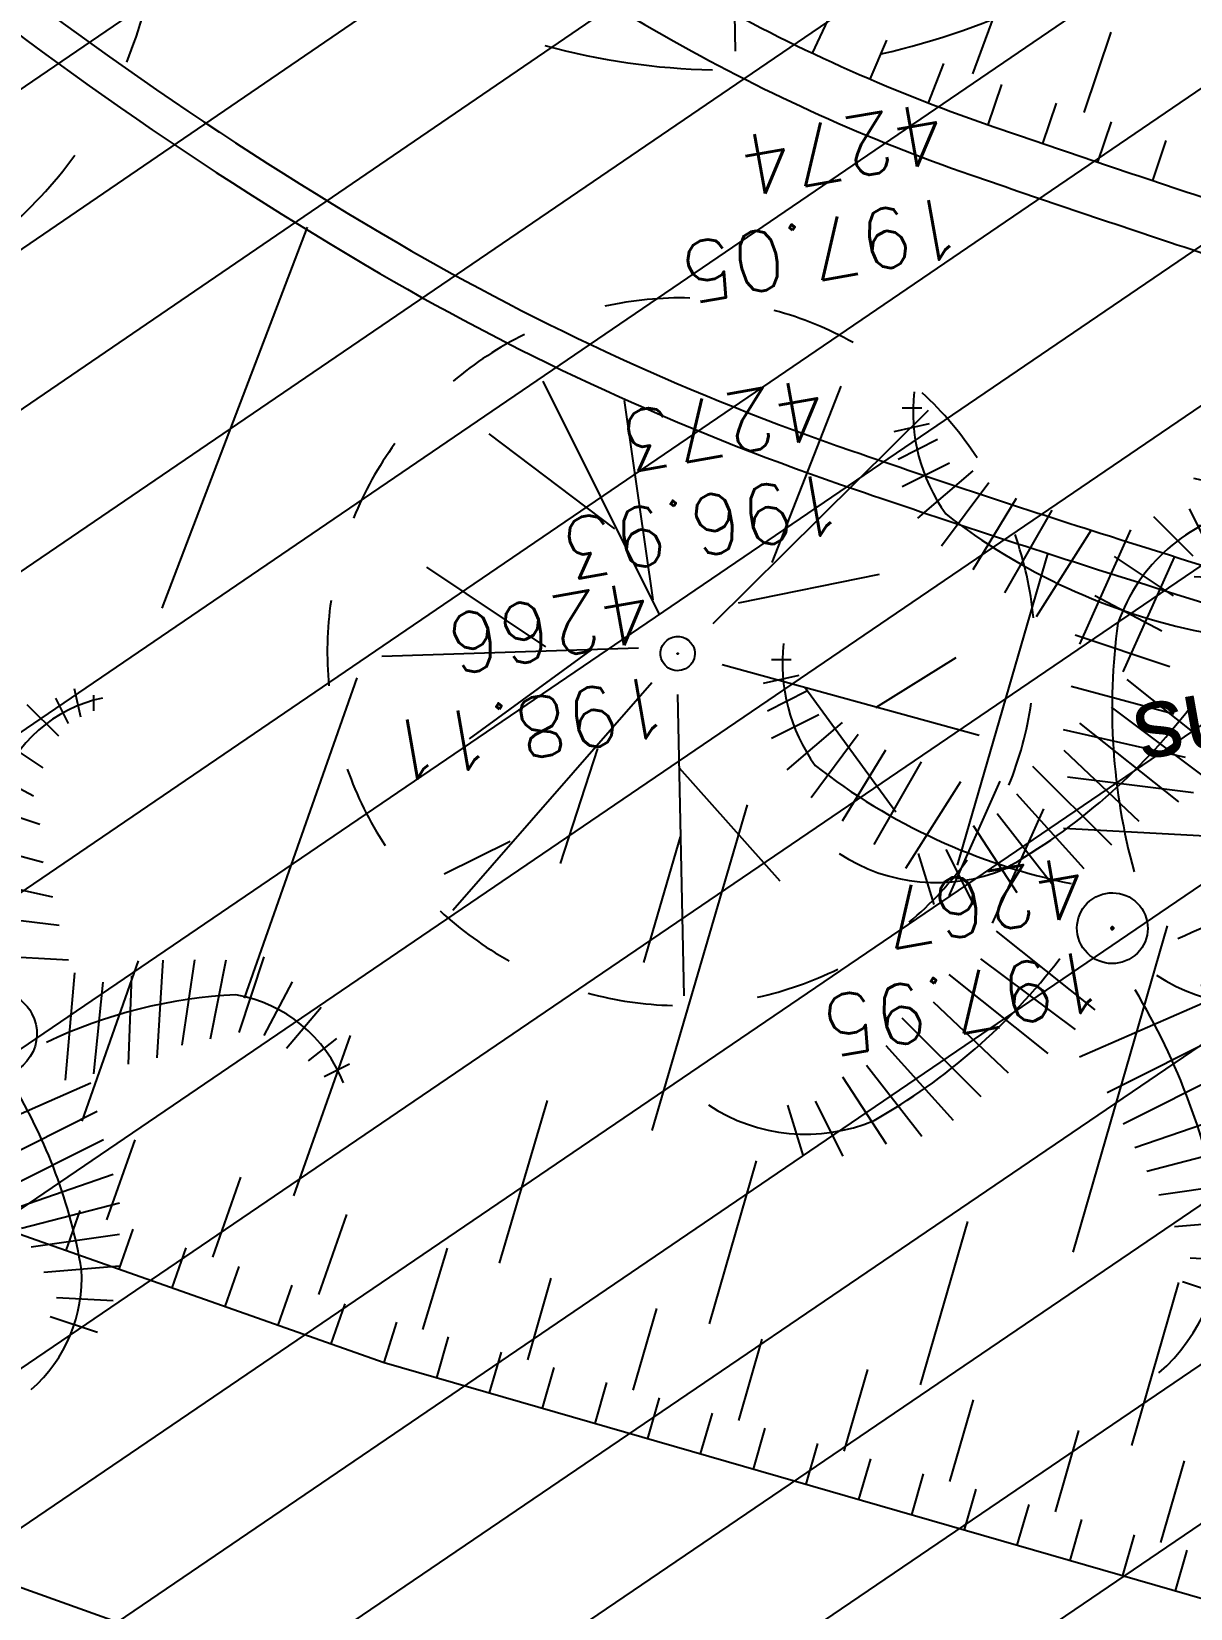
# Model space of a CAD drawing. Extents: x -2313930 to 3286427, y -3858277 to 2572692.
# Drawn here: x 1457 to 2113, y 1588 to 2479 of the extents above; entities that cross this region are included whole.
import ezdxf
from ezdxf.enums import TextEntityAlignment as Align
from ezdxf.lldxf.tags import DXFTag

# ---------------------------------------------------------------- set-up
doc = ezdxf.new("R2010")
doc.units = 0
for name, color, linetype, lineweight in [('_GAZELEC-RESERVATION 2', 132, 'Continuous', 18), ('Fond topo - P', 252, 'Continuous', 50), ('Fond topo - VOI', 252, 'Continuous', 25)]:
    doc.layers.add(name, color=color, linetype=linetype, lineweight=lineweight)
for name, color, linetype, plot in [('Fond topo - N', 252, 'Continuous', False), ('Fond topo - NCACHE', 252, 'Continuous', False), ('Fond topo - ZCACHE', 252, 'Continuous', False)]:
    doc.layers.add(name, color=color, linetype=linetype, plot=plot)
for name, color, linetype in [('Fond topo - TAL', 252, 'Continuous'), ('Fond topo - TAL_HAC', 252, 'Continuous'), ('Fond topo - VEG', 252, 'Continuous'), ('Fond topo - VEG_TXT_ESSENCE', 252, 'Continuous'), ('Fond topo - Z_500', 252, 'Continuous'), ('prlm-VRD', 2, 'Continuous'), ('SA - béton balayé', 252, 'Continuous'), ('SA - EBC', 252, 'Continuous'), ('SA - ECL-réso', 252, 'Eclairage public')]:
    doc.layers.add(name, color=color, linetype=linetype)
doc.styles.add('2000_ARIAL', font='arial.ttf', dxfattribs={"height": 0.400000006})
doc.styles.add('Lignes', font='arial.ttf', dxfattribs={"height": 0.35})
doc.styles.add('SIMPLEX', font='simplex_.ttf', dxfattribs={"height": 1.25})
tags = doc.linetypes.add('Eclairage public', pattern='A,5,-0.25,["ECL",Lignes,S=1,R=0,X=0,Y=-0.18],-1.25', length=6.5).pattern_tags.tags
tags[15:16] = [DXFTag(74, 4), DXFTag(75, 0), DXFTag(340, '0'), DXFTag(46, 0.0), DXFTag(50, 0.0), DXFTag(44, 0.0), DXFTag(45, 0.0)]
tags[4:5] = [DXFTag(74, 4), DXFTag(75, 0), DXFTag(340, '0'), DXFTag(46, 0.0), DXFTag(50, 0.0), DXFTag(44, 0.0), DXFTag(45, 0.0)]
tags = doc.linetypes.add('L16', pattern=[0.37500001490116125, 0.300000011920929, -0.07500000298023224]).pattern_tags.tags
tags[6:7] = [DXFTag(74, 4), DXFTag(75, 0), DXFTag(340, '0'), DXFTag(46, 0.0), DXFTag(50, 0.0), DXFTag(44, 0.0), DXFTag(45, 0.0)]
tags[4:5] = [DXFTag(74, 4), DXFTag(75, 0), DXFTag(340, '0'), DXFTag(46, 0.0), DXFTag(50, 0.0), DXFTag(44, 0.0), DXFTag(45, 0.0)]
tags = doc.linetypes.add('L8', pattern=[0.22500000894069674, 0.1500000059604645, -0.07500000298023224]).pattern_tags.tags
tags[6:7] = [DXFTag(74, 4), DXFTag(75, 0), DXFTag(340, '0'), DXFTag(46, 0.0), DXFTag(50, 0.0), DXFTag(44, 0.0), DXFTag(45, 0.0)]
tags[4:5] = [DXFTag(74, 4), DXFTag(75, 0), DXFTag(340, '0'), DXFTag(46, 0.0), DXFTag(50, 0.0), DXFTag(44, 0.0), DXFTag(45, 0.0)]

# ---------------------------------------------------------------- blocks, each defined once
blk = doc.blocks.new('PTOPO')
at = {"layer": 'Fond topo - NCACHE', "style": 'SIMPLEX'}
blk.add_attdef('MAT', text='', height=0.34, dxfattribs=at).set_placement((0.09999999986030161, -0.09999999962747097), align=Align.TOP_LEFT)
at = {"layer": 'Fond topo - ZCACHE', "style": 'SIMPLEX'}
blk.add_attdef('ALT', (0.09999999986030161, 0.09999999962747097), '', height=0.34, dxfattribs=at)
blk = doc.blocks.new('VEG12')
at = {"ltscale": 2}
for p, q in [((0.01815258799999997, 0.057406781), (0.100441039, 0.47293725)), ((0.05749608, 0.253444298), (0.145517598, 0.414706841)), ((0.037902722, 0.15845596), (-0.06593155700000003, 0.344147082)), ((-0.158788295, 0.086017079), (-0.245985314, 0.284587218)), ((0.04981112299999996, 0.033821695), (0.391570728, 0.285894318)), ((0.143890955, 0.107467204), (0.230033352, 0.253971609)), ((0.2917471699999999, 0.208620217), (0.392372872, 0.233301274)), ((-0.05229389700000003, 0.02983962500000001), (-0.383643778, 0.204631851)), ((-0.25001839, 0.135126714), (-0.3755999820000001, 0.091127132)), ((0.122915307, -0.02992704099999999), (0.317230371, 0.05540147100000001)), ((0.057557527, -0.01766878999999999), (0.411943876, -0.08413611500000001)), ((-0.05265807700000003, -0.029192154), (-0.412380265, -0.256628677)), ((-0.09359106700000003, -0.049762263), (-0.2956446150000001, -0.04653133200000001)), ((0.184132294, -0.04763066399999999), (0.323120213, -0.192805613)), ((0.01825986499999999, -0.057372749), (0.107637982, -0.4128258760000001)), ((0.02259491799999996, -0.07955337300000001), (0.001649748999999978, -0.36183712)), ((-0.151821475, -0.09483882200000002), (-0.2999525240000001, -0.315936062)), ((0.05371548199999998, -0.188497704), (0.197263789, -0.356749422))]:
    blk.add_line(p, q, dxfattribs=at)
for start, end in [(90, 103.8461539085843), (62.30769199853572, 76.15384597947835), (117.6923078993823, 131.5384619204946), (34.61538499867542, 48.46153799321151), (145.3846149358338, 159.2307690506909), (6.923076979206323, 20.76923090842763), (173.0769230068974, 186.9230769931026), (339.2307689837768, 353.0769230207937), (200.7692310571047, 214.6153850641662), (311.5384620067885, 325.3846150013246), (228.4615380795054, 242.3076921006177), (283.8461540205217, 297.6923080014643), (256.1538460914157, 270)]:
    blk.add_arc((0, 0), 0.496982058, start, end, dxfattribs=at)
blk = doc.blocks.new('VEG14')
at = {"ltscale": 2, "flags": 128}
for points in [[(0.5, 0, -1), (-0.5, 0, -1)], [(0.016, 0, -1), (-0.016, 0, -1)]]:
    blk.add_lwpolyline(points, format="xyb", close=True, dxfattribs=at)
blk = doc.blocks.new('RESINEUX')
at = {"ltscale": 2}
for p, q in [((-0.074169265, 0.428845282), (-0.014171327, 0.418845625)), ((-0.094168577, 0.388846656), (-0.024170983, 0.388846656)), ((-0.104168234, 0.338848375), (-0.014171327, 0.348848031)), ((-0.11416789, 0.298849749), (-0.014171327, 0.318849062)), ((-0.11416789, 0.258851124), (-0.004171670000000001, 0.288850093)), ((-0.104168234, 0.218852498), (0.015827643, 0.258851124)), ((0.285818364, 0.238851811), (0.325816989, 0.15885456)), ((0.325816989, 0.248851468), (0.345816302, 0.168854217)), ((0.365815615, 0.248851468), (0.365815615, 0.188853529)), ((0.395814584, 0.238851811), (0.395814584, 0.188853529)), ((-0.094168577, 0.178853873), (0.015827643, 0.218852499)), ((0.245819739, 0.218852498), (0.29581802, 0.138855248)), ((0.425813553, 0.228852155), (0.415813896, 0.188853529)), ((0.205821113, 0.198853186), (0.265819051, 0.108856279)), ((0.445812866, 0.208852842), (0.435813209, 0.188853529)), ((-0.094168577, 0.128855591), (0.035826955, 0.18885353)), ((0.165822488, 0.178853873), (0.225820426, 0.07885731)), ((-0.08416892100000001, 0.08885696600000001), (0.035826955, 0.148854904)), ((0.115824206, 0.148854904), (0.205821113, 0.038858684)), ((-0.444156549, 0.058857997), (-0.394158268, 0.108856279)), ((-0.074169264, 0.058857997), (0.05582626800000001, 0.118855935)), ((0.06582592400000001, 0.118855935), (0.155822831, 0.008859715)), ((-0.124167546, -0.091136848), (-0.11416789, 0.098856622)), ((-0.41415758, 0.018859372), (-0.374158955, 0.08885696600000001)), ((-0.374158955, -0.011139597), (-0.33416033, 0.08885696600000001)), ((-0.33416033, -0.03113891), (-0.294161704, 0.08885696600000001)), ((-0.294161704, -0.051138223), (-0.264162735, 0.08885696600000001)), ((-0.254163079, -0.06113787900000001), (-0.234163766, 0.08885696600000001)), ((-0.204164797, -0.071137536), (-0.204164797, 0.08885696600000001)), ((-0.164166172, -0.08113719200000001), (-0.164166172, 0.08885696600000001)), ((0.045826612, -0.14113513), (0.125823863, -0.001139941)), ((0.09582489300000001, -0.151134786), (0.175822144, -0.03113891)), ((0.135823519, -0.161134443), (0.225820426, -0.051138223)), ((-0.104168234, -0.06113787900000001), (0.025827299, -0.14113513)), ((0.185821801, -0.171134099), (0.265819051, -0.08113719200000001)), ((-0.11416789, -0.101136505), (-0.004171670000000001, -0.171134099)), ((0.235820082, -0.191133412), (0.315817333, -0.111136161)), ((-0.124167546, -0.151134786), (-0.014171327, -0.211132724)), ((0.275818708, -0.201133068), (0.345816302, -0.151134786)), ((-0.134167203, -0.191133412), (-0.014171327, -0.261131006)), ((0.305817677, -0.231132037), (0.375815271, -0.191133412)), ((-0.134167203, -0.231132037), (-0.034170639, -0.301129632)), ((0.335816646, -0.271130662), (0.395814584, -0.25113135)), ((-0.144166859, -0.271130662), (-0.054169952, -0.341128257)), ((0.385814927, -0.291129975), (0.345816302, -0.291129975)), ((-0.154166515, -0.311129288), (-0.074169264, -0.3911265390000001)), ((0.345816302, -0.311129288), (0.385814927, -0.321128944)), ((0.365815615, -0.341128257), (0.345816302, -0.331128601)), ((-0.174165828, -0.341128257), (-0.124167546, -0.411125851)), ((-0.204164797, -0.36112757), (-0.174165828, -0.431125164)), ((-0.264162735, -0.3911265390000001), (-0.264162735, -0.431125164)), ((-0.234163766, -0.381126882), (-0.22416411, -0.431125164))]:
    blk.add_line(p, q, dxfattribs=at)
for centre, major_axis, ratio, start_param, end_param in [((0.125824658, 0.32584846), (-0.141416496, 0.141416496), 0.9999999999990478, 6.0187679254481, 7.001196311805126), ((0.626553274, 0.375004286), (0.495806787, 0.495806787), 0.9999999999992479, 2.407115294926716, 2.808261770600389), ((0.6156107310000001, -0.413017298), (-0.494244527, 0.494244527), 0.9999999999994863, 5.940864207087385, 6.402329262634387), ((0.346817063, 0.020858942), (0.141416496, 0.141416496), 0.9999999999984862, 0.2082352305735228, 0.9403659464662355), ((-0.271161699, 0.231851691), (-0.148487321, 0.148487321), 0.999999999999426, 1.039500649605982, 1.948537937165391), ((-0.132308309, 0.771717634), (0.5413446150000001, 0.5413446150000001), 0.999999999999071, 3.63264165587472, 4.003214602841574), ((0, 0), (-0.001131371, 0.001131371), 0.99999999997417, 3.926990817000156, 7.06858347058995), ((0, 0), (-0.001131371, 0.001131371), 0.99999999997417, 0.7853981634103633, 3.926990817000156), ((-0.091248273, -0.737988308), (0.495574425, 0.495574425), 0.9999999999996342, 0.1822567691657557, 0.5883250715815413), ((-0.744748968, -0.046828497), (-0.4953887950000001, 0.4953887950000001), 0.9999999999996526, 3.509030027783859, 3.906773112117224), ((0.162823386, -0.300130027), (-0.141416496, 0.141416496), 0.9999999999997603, 3.670881203304562, 4.697745667496582), ((-0.265161906, -0.212133051), (-0.141416496, 0.141416496), 0.9999999999999891, 2.259520706035595, 3.289317319450373)]:
    blk.add_ellipse(centre, major_axis=major_axis, ratio=ratio, start_param=start_param, end_param=end_param, dxfattribs=at)
blk = doc.blocks.new('RESINEUXA')
at = {"ltscale": 2}
for p, q in [((-0.074169265, 0.428845282), (-0.014171327, 0.418845625)), ((-0.094168577, 0.388846656), (-0.024170983, 0.388846656)), ((-0.104168234, 0.338848375), (-0.014171327, 0.348848031)), ((-0.11416789, 0.298849749), (-0.014171327, 0.318849062)), ((-0.11416789, 0.258851124), (-0.004171670000000001, 0.288850093)), ((-0.104168234, 0.218852498), (0.015827643, 0.258851124)), ((0.285818364, 0.238851811), (0.325816989, 0.15885456)), ((0.325816989, 0.248851468), (0.345816302, 0.168854217)), ((0.365815615, 0.248851468), (0.365815615, 0.188853529)), ((0.395814584, 0.238851811), (0.395814584, 0.188853529)), ((-0.094168577, 0.178853873), (0.015827643, 0.218852499)), ((0.245819739, 0.218852498), (0.29581802, 0.138855248)), ((0.425813553, 0.228852155), (0.415813896, 0.188853529)), ((0.205821113, 0.198853186), (0.265819051, 0.108856279)), ((0.445812866, 0.208852842), (0.435813209, 0.188853529)), ((-0.094168577, 0.128855591), (0.035826955, 0.18885353)), ((0.165822488, 0.178853873), (0.225820426, 0.07885731)), ((-0.08416892100000001, 0.08885696600000001), (0.035826955, 0.148854904)), ((0.115824206, 0.148854904), (0.205821113, 0.038858684)), ((-0.444156549, 0.058857997), (-0.394158268, 0.108856279)), ((-0.074169264, 0.058857997), (0.05582626800000001, 0.118855935)), ((0.06582592400000001, 0.118855935), (0.155822831, 0.008859715)), ((-0.124167546, -0.091136848), (-0.11416789, 0.098856622)), ((-0.41415758, 0.018859372), (-0.374158955, 0.08885696600000001)), ((-0.374158955, -0.011139597), (-0.33416033, 0.08885696600000001)), ((-0.33416033, -0.03113891), (-0.294161704, 0.08885696600000001)), ((-0.294161704, -0.051138223), (-0.264162735, 0.08885696600000001)), ((-0.254163079, -0.06113787900000001), (-0.234163766, 0.08885696600000001)), ((-0.204164797, -0.071137536), (-0.204164797, 0.08885696600000001)), ((-0.164166172, -0.08113719200000001), (-0.164166172, 0.08885696600000001)), ((0.045826612, -0.14113513), (0.125823863, -0.001139941)), ((0.09582489300000001, -0.151134786), (0.175822144, -0.03113891)), ((0.135823519, -0.161134443), (0.225820426, -0.051138223)), ((-0.104168234, -0.06113787900000001), (0.025827299, -0.14113513)), ((0.185821801, -0.171134099), (0.265819051, -0.08113719200000001)), ((-0.11416789, -0.101136505), (-0.004171670000000001, -0.171134099)), ((0.235820082, -0.191133412), (0.315817333, -0.111136161)), ((-0.124167546, -0.151134786), (-0.014171327, -0.211132724)), ((0.275818708, -0.201133068), (0.345816302, -0.151134786)), ((-0.134167203, -0.191133412), (-0.014171327, -0.261131006)), ((0.305817677, -0.231132037), (0.375815271, -0.191133412)), ((-0.134167203, -0.231132037), (-0.034170639, -0.301129632)), ((0.335816646, -0.271130662), (0.395814584, -0.25113135)), ((-0.144166859, -0.271130662), (-0.054169952, -0.341128257)), ((0.385814927, -0.291129975), (0.345816302, -0.291129975)), ((-0.154166515, -0.311129288), (-0.074169264, -0.3911265390000001)), ((0.345816302, -0.311129288), (0.385814927, -0.321128944)), ((0.365815615, -0.341128257), (0.345816302, -0.331128601)), ((-0.174165828, -0.341128257), (-0.124167546, -0.411125851)), ((-0.204164797, -0.36112757), (-0.174165828, -0.431125164)), ((-0.264162735, -0.3911265390000001), (-0.264162735, -0.431125164)), ((-0.234163766, -0.381126882), (-0.22416411, -0.431125164))]:
    blk.add_line(p, q, dxfattribs=at)
for centre, major_axis, ratio, start_param, end_param in [((0.125824658, 0.32584846), (-0.141416496, 0.141416496), 0.9999999999990478, 6.0187679254481, 7.001196311805126), ((0.626553274, 0.375004286), (0.495806787, 0.495806787), 0.9999999999992479, 2.407115294926716, 2.808261770600389), ((0.6156107310000001, -0.413017298), (-0.494244527, 0.494244527), 0.9999999999994863, 5.940864207087385, 6.402329262634387), ((0.346817063, 0.020858942), (0.141416496, 0.141416496), 0.9999999999984862, 0.2082352305735228, 0.9403659464662355), ((-0.271161699, 0.231851691), (-0.148487321, 0.148487321), 0.999999999999426, 1.039500649605982, 1.948537937165391), ((-0.132308309, 0.771717634), (0.5413446150000001, 0.5413446150000001), 0.999999999999071, 3.63264165587472, 4.003214602841574), ((0, 0), (-0.001131371, 0.001131371), 0.99999999997417, 3.926990817000156, 7.06858347058995), ((0, 0), (-0.001131371, 0.001131371), 0.99999999997417, 0.7853981634103633, 3.926990817000156), ((-0.091248273, -0.737988308), (0.495574425, 0.495574425), 0.9999999999996342, 0.1822567691657557, 0.5883250715815413), ((-0.744748968, -0.046828497), (-0.4953887950000001, 0.4953887950000001), 0.9999999999996526, 3.509030027783859, 3.906773112117224), ((0.162823386, -0.300130027), (-0.141416496, 0.141416496), 0.9999999999997603, 3.670881203304562, 4.697745667496582), ((-0.265161906, -0.212133051), (-0.141416496, 0.141416496), 0.9999999999999891, 2.259520706035595, 3.289317319450373)]:
    blk.add_ellipse(centre, major_axis=major_axis, ratio=ratio, start_param=start_param, end_param=end_param, dxfattribs=at)
blk = doc.blocks.new('A$C1F970F0F')
at = {"layer": 'SA - béton balayé'}
h = blk.add_hatch(dxfattribs=at)
h.set_pattern_fill('BETON_BALAYE', color=256, scale=49.99999999999999, angle=-10.72360141139323, style=0, pattern_type=2)
h.set_pattern_definition([(349.2763985886067, (-277130161.1279894, -473864756.7787022), (117.3825536141096, 28.65896207176165), [749.9999999999999, -99.99999999999999, 250, -49.99999999999999]), (349.2763985886067, (-277130091.1375459, -473864744.5890418), (-36.75306622226226, 74.64222748057564), [150, -16.5, 299.9999999999999, -37.49999999999999]), (349.2763985886067, (-277130128.6565508, -473864719.6726964), (261.6928111209335, -15.46358973923611), [399.9999999999999, -69.99999999999999, 200, -49.99999999999999])])
edge = h.paths.add_edge_path()
edge.add_line((847.6940603821262, 1728.843869632567), (898.3231435302033, 2004.634077768478))
edge.add_line((898.3231435302033, 2004.634077768478), (1143.547512896615, 1887.824205350663))
edge.add_arc((4476.755824987884, 9877.66301907342), 8657.2398558123, 247.3550337200921, 251.1659104121369)
edge.add_line((1681.948853588895, 1683.954706367697), (2114.845544182086, 1578.014617527221))
edge.add_line((2114.845544182086, 1578.014617527221), (2515.75612138621, 1462.263694100857))
edge.add_line((2515.756121386211, 1462.263694100857), (2910.512600857043, 1321.392171708825))
edge.add_line((2910.512600857042, 1321.392171708825), (3516.952153602056, 1025.948174333774))
edge.add_line((3516.952153602057, 1025.948174333774), (3901.18493073026, 864.3683669144352))
edge.add_line((3901.18493073026, 864.3683669144351), (4241.50575886574, 689.604471750609))
edge.add_line((4241.50575886574, 689.604471750609), (4497.895798403801, 355.9948476230381))
edge.add_line((4497.895798403801, 355.994847623038), (4533.966147712257, 237.5404283702045))
edge.add_line((4533.966147712256, 237.5404283702045), (4447.604671371961, 174.518334859205))
edge.add_line((4447.604671371962, 174.518334859205), (4252.599676299415, 32.25277447435795))
edge.add_line((4252.599676299415, 32.25277447435792), (4156.386231026273, 172.6365710435619))
edge.add_line((4156.386231026273, 172.6365710435621), (4040.701065253342, 314.6279718482957))
edge.add_arc((2593.341206284507, -915.257701528077), 1899.333917701345, 40.3560274261332, 48.35494902153538)
edge.add_arc((3119.873794743065, -323.1481797241233), 1106.976515683048, 48.35494958933642, 58.83868760046816)
edge.add_arc((1167.260114931724, -3661.781614552744), 4974.593107277497, 59.49169731789545, 62.50643056691179)
edge.add_arc((-2920.322800602558, -11460.20645120262), 13779.33748696329, 62.39912395488075, 64.37236637248444)
edge.add_arc((1655.842150793314, -1920.823136313695), 3199.114441546418, 64.37236634929735, 68.46827945017714)
edge.add_arc((976.9509503048961, -3641.494662512886), 5048.872199517636, 68.46827948602746, 70.96729572643876)
edge.add_line((2623.427559794691, 1131.368761205476), (2431.022144464181, 1192.66281336526))
edge.add_line((2431.022144464181, 1192.66281336526), (1971.332810029389, 1322.799841070266))
edge.add_arc((1942.135028901925, 1227.157331528015), 100.0000002715342, 73.02359818588538, 148.1771649215559)
edge.add_line((1857.166767790674, 1279.88677928664), (1629.491566616614, 913.0108329463187))
edge.add_arc((1714.459827979506, 860.2813851400383), 100.0000005249397, 148.1771649743808, 180.4836279277611)
edge.add_line((1614.463389873035, 859.4373051895686), (1615.851753593793, 694.9607727230351))
edge.add_line((1615.851753593793, 694.9607727230351), (1465.851753458937, 694.3277211018518))
edge.add_line((1465.851753458937, 694.3277211018518), (1464.468733616605, 858.1711849032274))
edge.add_arc((1714.459829404081, 860.2813851546173), 250.0000018362474, 148.1771651838876, 180.4836280127426, ccw=False)
edge.add_line((1502.039175040556, 992.1050041879063), (1716.403353701119, 1337.5315612539))
edge.add_arc((1673.919223351382, 1363.896285094222), 49.99999994749897, 328.177164835115, 432.2428484475834)
edge.add_arc((3542.147321807592, 7380.693577605962), 6250.170695921803, 249.6004148205551, 252.7543820270024, ccw=False)
edge.add_line((1363.554939353563, 1522.505379938917), (1104.398892733353, 1617.71836989428))
edge.add_arc((1990.420094553901, 4016.529160534171), 2557.210742071507, 243.4573258881201, 249.7278614161875, ccw=False)
at = {"layer": 'SA - EBC'}
h = blk.add_hatch(dxfattribs=at)
h.set_pattern_fill('_USER', color=256, scale=74.99999999999999, angle=-325.7236014113932, style=0, pattern_type=0)
h.set_pattern_definition([(34.27639858860678, (-277130161.1279894, -473864756.7787022), (-42.238928459823, 61.97477650275113), [])])
edge = h.paths.add_edge_path()
edge.add_line((5801.470568619522, -3162.013069131843), (4083.559282644929, -3271.123614088357))
edge.add_line((4083.559282644929, -3271.123614088356), (4014.481307725509, -3717.332461968055))
edge.add_line((4014.48130772551, -3717.332461968055), (3135.517961824245, -3810.19300101904))
edge.add_line((3135.517961824245, -3810.19300101904), (2274.245008604417, -3693.648081323564))
edge.add_line((2274.245008604417, -3693.648081323564), (1554.636776175834, -3420.099318784944))
edge.add_arc((2508.775769578408, -2315.674454232369), 1459.498372788833, 157.1868533427094, 229.1754823893534, ccw=False)
edge.add_arc((1966.013830892235, -2087.371785851423), 870.6752834691503, 94.3015183869224, 157.1868533106914, ccw=False)
edge.add_line((1900.708697991695, -1219.149067345796), (2859.239020416566, -1223.495634912559))
edge.add_arc((3100.860739749298, 1265.329539486049), 2500.526305395239, 264.4549516394795, 302.9422754293212)
edge.add_arc((4209.331858878893, -445.3369775435177), 462.1229708170858, 302.9422754305585, 376.8336969250394)
edge.add_arc((2214.122706379954, -1049.006753214115), 2546.655714682971, 16.8336969158998, 38.14703645440247)
edge.add_arc((3041.32627014761, -399.2990096244524), 1494.806919462396, 38.14703657403813, 72.97328584086019)
edge.add_line((3479.031970107599, 1029.988031775616), (2182.437305702805, 1414.38613606858))
edge.add_line((2182.437305702805, 1414.38613606858), (1056.590900019184, 1822.819186472099))
edge.add_arc((1766.412018482452, 3779.442320525911), 2081.398594438606, 212.7495497786225, 250.0603089288685, ccw=False)
edge.add_line((15.86575126143373, 2653.472571668582), (-104.0907319930869, 3091.26353710603))
edge.add_line((-104.0907319930869, 3091.26353710603), (-169.6986146466322, 3639.54836895815))
edge.add_line((-169.6986146466322, 3639.548368958149), (-35.58090533515337, 6158.014854826562))
edge.add_arc((-194.3533792400212, 7143.826589584332), 998.5156357593988, 279.1493507374978, 373.962283499627)
edge.add_arc((2392.201579171132, 7786.918955579627), 1666.786287877102, 172.6269749467245, 193.9622835974407, ccw=False)
edge.add_arc((-45.50651600643437, 8102.354993671941), 791.2455775503726, -7.373025019439765, 16.43829965925021)
edge.add_line((713.3969204091394, 8326.263765657093), (486.7428317772967, 9142.81155059313))
edge.add_line((486.7428317772967, 9142.811550593131), (1338.845530021721, 9564.23852196786))
edge.add_line((1338.845530021721, 9564.23852196786), (1632.623584095551, 8945.24637913095))
edge.add_line((1632.623584095551, 8945.246379130947), (1394.029444699765, 8829.874494032001))
edge.add_line((1394.029444699765, 8829.874494032001), (1731.997733793977, 8131.230781666551))
edge.add_arc((1233.216649704336, 7889.945865525577), 554.0766919865823, -19.640967550384175, 25.815335324856676, ccw=False)
edge.add_line((1755.055695752756, 7703.706797235046), (1558.214479468655, 6807.520788570679))
edge.add_line((1558.214479468655, 6807.52078857068), (1570.021725572625, 6609.158708993335))
edge.add_line((1570.021725572625, 6609.158708993335), (1852.913141606868, 5734.125706863067))
edge.add_line((1852.913141606869, 5734.125706863067), (2726.748207475315, 4020.986816292172))
edge.add_line((2726.748207475315, 4020.986816292172), (3802.352916265851, 4004.947770972833))
edge.add_arc((8355.58168857983, 5950.706307988518), 4951.552134169374, 203.138762427905, 230.8301436200186)
edge.add_arc((13583.66465597079, 12367.85935474512), 13228.79229856088, 230.8301435441083, 233.1638398044412)
edge.add_line((5652.622255943647, 1780.153648245416), (4998.697813068342, 1820.441475819727))
edge.add_line((4998.697813068342, 1820.441475819727), (4863.841220233488, 767.0816613875431))
edge.add_line((4863.841220233488, 767.0816613875434), (5595.355488733695, 631.185878681516))
edge.add_line((5595.355488733695, 631.1858786815158), (5852.747939948536, -2020.707044821664))
edge.add_line((5852.747939948536, -2020.707044821665), (5881.394298709887, -2966.563612924887))
edge.add_line((5881.394298709887, -2966.563612924887), (5801.470568619523, -3162.013069131842))
at = {"layer": 'Fond topo - TAL', "ltscale": 2, "flags": 128}
blk.add_lwpolyline([(915.1790338134194, 3637.676007459706, 0.006031040945216099), (1083.48216712083, 3375.471667268685, 0.00802460262229775), (1215.230051965082, 3182.380892527764, 0.04845863212810597), (1353.845161281849, 3021.647899063959, 0.03430654887041581), (1587.218203759953, 2827.571393603016, 0.02760387584933579), (1841.004476506138, 2664.922660125497, 0.04574181501611826), (2003.903305584298, 2591.524969362378, 0.003041655342484329), (2128.066175749572, 2549.574265137623, 0.0008412878209468677), (2579.291929444297, 2401.013402857036, 0.002454288222013147), (2685.599562577863, 2366.787815405855, 0.01966671475607495), (2978.214498647599, 2337.569878244019)], format="xyb", dxfattribs=at)
blk.add_lwpolyline([(-123.5302720137822, 5221.471523133365), (-191.6498956813264, 5149.89069116634), (-250.1124419443469, 5002.430873541515), (-244.3641489511899, 4796.956972106978), (-172.4301427361494, 4538.765070982538), (-111.4085088218977, 4273.775672655443), (-102.3376064494456, 4066.634682282455), (-116.1263785536438, 3786.61701452102), (-123.9270524247917, 3450.200434356116), (-81.42352560867835, 3248.694998352735), (143.8016482546598, 2993.0819321279), (288.7744518628505, 2702.713250865253), (508.5369932070888, 2483.767469360457), (868.9328981152057, 2247.251295349618), (1243.079527777024, 2039.408481325549), (1662.380454104952, 1891.644250489091), (2378.37961133611, 1685.062536819512), (2867.518686564626, 1567.612339461884), (3061.566353946116, 1579.164582815518)], dxfattribs=at)
at = {"layer": 'Fond topo - TAL', "linetype": 'L8', "ltscale": 2, "flags": 128}
blk.add_lwpolyline([(-63.23358046186843, 5077.943471481794, 0.001164838968751395), (64.42947420685016, 4777.89975960889, 0.002306011098395101), (130.0215848221804, 4626.662835981376, 0.0003060880427634036), (356.9048927005607, 4110.931458132799, 0.003733443309130319), (375.9689084704831, 4068.529526615886, 0.02303033537768723), (475.4629721859155, 3875.558734712552, 0.01069699115838556), (715.4764655276399, 3478.30473080792, 0.003771884424086066), (740.1724830218425, 3439.980420707743, 0.001382538214981839), (808.2302511846644, 3336.719140848139, 0.03661887789284379), (1071.48734658447, 2996.607174378017, 0.03752440099679374), (1374.712635785152, 2706.162417103847, 0.04028550190851635), (1660.058710568117, 2507.436119634723, 0.04917095924580399), (1920.444230747757, 2388.162099736444, 0.006033711204905718), (2066.407865123713, 2339.918894315406, 0.002063562969709008), (2494.220251978703, 2206.165126707459, 0.007761415611758534), (2667.640730808191, 2155.664307453178, 0.004421614268413964), (2971.465127237233, 2075.16492764128), (3290.411917373396, 1958.78108909967)], format="xyb", dxfattribs=at)
at = {"layer": 'Fond topo - TAL_HAC', "ltscale": 2}
for p, q in [((1995.330723130073, 2620.202590351086), (2011.798554892827, 2665.289290341109)), ((1904.530724085469, 2631.996889529302), (1914.788297478107, 2653.694405024126)), ((1937.154097927679, 2617.297702814878), (1946.611556582754, 2639.355727808082)), ((2058.125252717472, 2598.353792907122), (2073.558805530366, 2643.804925538043)), ((1970.293061316682, 2603.801047334251), (1978.93776028105, 2626.190089105869)), ((2003.903305584298, 2591.524969362378), (2011.723686013754, 2614.215091779313)), ((2034.896029742105, 2580.895719080738), (2042.647358771759, 2603.609523288912)), ((2065.920940911306, 2570.36078689688), (2073.603146824008, 2593.098062874025)), ((2096.977752047227, 2559.920270014927), (2104.590763737255, 2582.68080733862)), ((1536.841816460356, 2318.17556116808), (1619.162590962188, 2533.537950715493)), ((1986.552809208697, 2172.79530490688), (2037.842131906103, 2349.360304295391)), ((1583.443547807208, 2097.588859435063), (1647.258852310834, 2278.673389241699)), ((1813.952327914532, 2022.761282290869), (1867.845002561776, 2207.04253371655)), ((2052.035425317249, 1954.072930854026), (2105.26061582096, 2138.548075914197)), ((1491.635763162272, 2028.155770546258), (1523.543415422751, 2118.698035495328)), ((1611.436027845916, 1985.937418726239), (1643.343680106394, 2076.479683675309)), ((1727.589293625631, 1947.761733755713), (1754.869019793439, 2039.804205078303)), ((1505.632003232927, 1972.330050087343), (1521.585829343407, 2017.601182707801)), ((1846.423040729696, 1913.480787125769), (1873.03563599542, 2005.71835941626)), ((1565.532135554989, 1951.220874323257), (1581.485961613482, 1996.492006669198)), ((1482.680057087463, 1954.971777885852), (1490.656970125374, 1977.607344104575)), ((1625.43226791657, 1930.111698267324), (1641.38609402705, 1975.382830887783)), ((1965.756233641418, 1879.050501411837), (1992.3688289418, 1971.288073885339)), ((1512.63012326305, 1944.417190143233), (1520.607036248973, 1967.05275608744)), ((1542.58018938665, 1933.862602126098), (1550.557102424561, 1956.498168344822)), ((1684.282727516736, 1910.298693579282), (1698.25544096238, 1956.219966193615)), ((1572.530255533125, 1923.30801410463), (1580.5071686972, 1945.943580489036)), ((1602.480321771107, 1912.753426065833), (1610.457234843676, 1935.388992467568)), ((1743.61684847232, 1893.184714828204), (1756.92314615717, 1939.303501247967)), ((2085.089426421428, 1844.62021562806), (2111.70202172181, 1936.857788101562)), ((1632.430387946694, 1902.198838323215), (1640.407300984604, 1924.834404541938)), ((1803.283444899758, 1875.969572071408), (1816.589742435566, 1922.088358329821)), ((1662.380454104952, 1891.644250489091), (1669.698553898716, 1914.501315164758)), ((1692.213752364423, 1883.036679102028), (1698.86690112921, 1906.096072089643)), ((1862.950041304318, 1858.754429318944), (1876.25633910355, 1904.873215717045)), ((1722.047050532389, 1874.429107732295), (1728.700199388682, 1897.488500702581)), ((1751.880348757202, 1865.82153616222), (1758.533497499112, 1888.880929154168)), ((1922.616637731755, 1841.539286562148), (1935.922935381946, 1887.658072798899)), ((1781.713647016673, 1857.213964775158), (1788.366795758584, 1880.273357767106)), ((1811.54694516731, 1848.606393313919), (1818.200094052714, 1871.665786563055)), ((1982.283234233369, 1824.324143696517), (1995.589531900889, 1870.442930024774)), ((1841.380243426781, 1839.998821926856), (1848.033392220679, 1863.058215193321)), ((1871.213541686252, 1831.391250539793), (1877.866690480151, 1854.450643806258)), ((1901.046839796683, 1822.783678991381), (1907.699988613458, 1845.843072253513)), ((2041.949830660807, 1807.109000939721), (2055.256128310997, 1853.227787176472)), ((1930.880138056155, 1814.176107604318), (1937.533286872929, 1837.235500866451)), ((1960.71343622412, 1805.568536234585), (1967.366585132401, 1828.627929479388)), ((2101.616427065367, 1789.893858187257), (2114.922724589394, 1836.012644258326)), ((1990.54673451825, 1796.960965030534), (1997.199883351667, 1820.020358005152)), ((2020.380032777722, 1788.353393643471), (2027.033181519632, 1811.412786635419)), ((2050.213330888153, 1779.745822095058), (2056.86647965294, 1802.805215082674)), ((2080.046629147624, 1771.138250707996), (2086.699777912411, 1794.197643695611)), ((2109.879927298261, 1762.530679246756), (2116.533076171882, 1785.590072308548))]:
    blk.add_line(p, q, dxfattribs=at)
at = {"layer": 'Fond topo - VOI', "linetype": 'L16', "ltscale": 2, "flags": 128}
for points in [[(56.86273404000667, 5466.869533712125, 0.01722442130375293), (100.7490957892572, 5241.697965665058, 0.04305158241120926), (129.0531697791089, 5154.237426918125, 0.001177569187763674), (261.1383144067263, 4843.032870582231, 0.002427729493112618), (326.2931529755457, 4692.548588717941, 0.001967020956825959), (521.7143402869494, 4251.859969264527, 0.009053493585175633), (566.2761374997808, 4157.064661844938, 0.02150890483590385), (610.9202550321957, 4075.450427662592, 0.003755857879048691), (889.7388132796558, 3621.776473779397, 0.006031040761159129), (1058.432869866898, 3358.963102764782, 0.008024603406108846), (1190.723453779874, 3165.076943838002, 0.04845863152505209), (1333.12735334017, 2999.950607903149, 0.03430654925623074), (1569.661950786684, 2803.244906391133, 0.02760387630777388), (1826.234968976132, 2638.810179415927, 0.04574181495738096), (1994.127830099467, 2563.162316615725, 0.003041655411540011), (2118.636492087664, 2521.094780365128, 0.0008412879643141841), (2569.95813666258, 2372.502347187572, 0.002454288050361413), (2676.546111865867, 2338.186503763289, 0.001190149676915431), (2896.85720450872, 2269.025802803667, 0.2729859319538775), (3085.813253685456, 2299.397294490318, 0.5229621065076793), (3073.34446760256, 2445.294900231599, -0.00786055030879591), (2869.230622651343, 2582.682530549924, -0.01612499385767952), (2773.036716856073, 2654.363904177509, -0.005612051181520921), (2370.270541471567, 2982.65658904875, -0.02310981858493283), (2277.152658593871, 3067.906028562828, -0.02656853706870258), (2137.194908309708, 3224.251464528256, -0.03868213082134395), (2055.787146643901, 3343.322260046691, -0.007175393436975411), (1980.62549295001, 3478.319814973278, -0.004924544095459816), (1875.904400606205, 3677.607318775999, -0.003633774744343019), (1743.337332500545, 3940.727413854674, -0.005756498423518589), (1662.78697956522, 4108.366851243539, -0.02086462172059421), (1566.769855111369, 4338.874712779702, -0.01528835093536459), (1458.819309716361, 4662.036551636573, -0.009986619233383176), (1389.785193736479, 4909.697668854853, -0.02421681082814337), (1368.352793964908, 5013.586465003814, -0.004068535890819898), (1349.677914238661, 5139.809412170728, -0.001171863945288602), (1289.438857186837, 5578.685241930464, -0.00152953393264567), (1227.595236878256, 6048.061317698067, -0.006277708744472327), (1214.314274635904, 6162.648167620609, -0.02954878833963652), (1210.354884519365, 6253.085519557625, -0.007897955815137008), (1220.885509931378, 6591.326589082498, -0.009534637172886556), (1239.547369758186, 6873.72407204614, -0.03049426633253396), (1252.434107135826, 6961.345490526273, -0.01959706265007154), (1271.710791750347, 7038.058871881049, -0.007385007286054106), (1333.748061266518, 7238.506499872628, -0.00703834365838784), (1410.346328429002, 7462.873897527673, -0.02475780953821647), (1436.145647660488, 7525.181389840833, -0.03116737178628414), (1471.634894757119, 7589.471303993479, 0.01624541013141497), (1543.319578909271, 7710.6426178109, 0.01140558707328078), (1607.813491966961, 7834.851061375523, 0.007490832612850338), (1698.790012244002, 8027.532514171119, 0.04894958720658051), (1711.858641002832, 8065.895651161012, 0.0172000170103988), (1734.285776140107, 8178.786629708202)], [(-44.81196145344734, 5085.730894297443, 0.00116483880797662), (82.81460905941697, 4785.772930576871, 0.002306011182776433), (148.3333160752084, 4634.705255050573, 0.0003060878564784329), (375.2067634092566, 4118.996290929394, 0.003733440487316977), (394.1483052766108, 4076.866764281074, 0.02303033540982148), (492.7984960144307, 3885.532681705017, 0.01069699115751624), (732.3695056148297, 3489.011046729809, 0.003771883424577017), (756.9020752775328, 3450.940381692422, 0.001382537500526071), (824.8989781644356, 3347.771450110053, 0.03661887814454393), (1086.365343210983, 3009.972997326465, 0.03752440110708656), (1387.425784857927, 2721.601842088382, 0.04028550176440735), (1670.131475056015, 2524.714412713221, 0.04917095898867555), (1926.949293442083, 2407.074639412808, 0.006033710847697392), (2072.454631936801, 2358.982907644459, 0.002063563105577488), (2500.109455805709, 2225.278401552437, 0.007761416038727673), (2672.933819870083, 2174.951173494945, 0.004435667204064966), (2977.383064866449, 2094.295395345591), (3300.858672860099, 1976.258988824885), (3451.730217105191, 1841.896337423402)], [(-410.4573954082604, 4496.281983435452), (-275.2797675438889, 3639.964293068524, 0.05175614001462255), (-25.75674943525667, 2954.12476405697, 0.07683847699775821), (242.3973429298351, 2566.944338701083, 0.01799232695016924), (602.5175779411827, 2213.735113210599), (898.3231434213683, 2004.634077694301), (1143.547512896615, 1887.824205350663), (1442.276114517919, 1769.658652589777), (1681.948853588895, 1683.954706367697), (2114.845544182086, 1578.014617527221), (2515.756121386211, 1462.263694100857), (2910.512600857042, 1321.392171708825), (3516.952153602057, 1025.948174333774), (3901.184930821766, 864.3683668971058), (4241.50575886574, 689.604471750609), (4497.895798403801, 355.994847623038), (4647.689449561236, -149.636488564905), (4746.352122538518, -642.243459669855), (4898.077129065638, -1354.668971112381), (4990.027461718793, -2094.77839309662), (5021.209996846888, -2419.063814886839), (5045.042919798527, -2502.419951333245, 0.2291964161509024), (5239.005744553338, -2711.489723728723), (5354.800928152768, -2670.843148670674), (5445.831428399385, -2528.106701577661), (5524.939717540758, -2152.462322599101), (5588.808554118679, -1772.826003617761), (5596.946294726647, -1078.989912171996), (5595.427037839852, -760.3391798385524), (5607.922173153986, 21.2368958841555), (5625.650588417848, 675.8970783981483), (5679.873644702147, 1402.6777603776)]]:
    blk.add_lwpolyline(points, format="xyb", dxfattribs=at)
at = {"layer": 'SA - ECL-réso', "ltscale": 0.75, "elevation": 9.999999999999998e-08, "flags": 128}
blk.add_lwpolyline([(-1475.110443905265, 5766.401422545955, 0.1362120017762133), (-838.9789361074819, 4822.492392310165, -0.03575262993527941), (-599.8260445017723, 3757.456632320135, 0.08458757116206624), (-142.8597030717047, 2572.739655090864, 0.1018241665879795), (784.6364305523733, 1789.941469141512, -0.1154325763872777), (1801.014147016003, 1141.354277914741)], format="xyb", dxfattribs=at)
at = {"layer": 'Fond topo - P', "ltscale": 2}
ref = blk.add_blockref('PTOPO', (1994.127830099467, 2563.162316615725), dxfattribs=dict(at, xscale=99.99999999999994, yscale=99.99999999999994, zscale=99.99999999999994, rotation=190.0656205306617))
ref.add_attrib('MAT', '4274', dxfattribs={"layer": 'Fond topo - N', "color": 0, "ltscale": 2, "height": 33.99999999999999, "rotation": 190.0656204987762, "style": 'SIMPLEX'}).set_placement((1982.533988267567, 2571.260639366084), align=Align.TOP_LEFT)
ref.add_attrib('ALT', '197.05', (1986.02950735344, 2551.568474806702), dxfattribs={"layer": 'Fond topo - Z_500', "color": 0, "ltscale": 2, "height": 33.99999999999999, "rotation": 190.0656204987762, "style": 'SIMPLEX'})
ref = blk.add_blockref('PTOPO', (1926.949293442083, 2407.074639412808), dxfattribs=dict(at, xscale=99.99999999999994, yscale=99.99999999999994, zscale=99.99999999999994, rotation=190.0656205306617))
ref.add_attrib('MAT', '4273', dxfattribs={"layer": 'Fond topo - N', "color": 0, "ltscale": 2, "height": 33.99999999999999, "rotation": 190.0656204987762, "style": 'SIMPLEX'}).set_placement((1915.355451610183, 2415.172962163167), align=Align.TOP_LEFT)
ref.add_attrib('ALT', '196.93', (1918.850970696056, 2395.480797603785), dxfattribs={"layer": 'Fond topo - Z_500', "color": 0, "ltscale": 2, "height": 33.99999999999999, "rotation": 190.0656204987762, "style": 'SIMPLEX'})
ref = blk.add_blockref('PTOPO', (1828.381726814215, 2292.474490247441), dxfattribs=dict(at, xscale=99.99999999999994, yscale=99.99999999999994, zscale=99.99999999999994, rotation=190.0656205306617))
ref.add_attrib('MAT', '4266', dxfattribs={"layer": 'Fond topo - N', "color": 0, "ltscale": 2, "height": 33.99999999999999, "rotation": 190.0656204987762, "style": 'SIMPLEX'}).set_placement((1816.787885005192, 2300.572812993468), align=Align.TOP_LEFT)
ref.add_attrib('ALT', '198.11', (1820.283404091065, 2280.880648434086), dxfattribs={"layer": 'Fond topo - Z_500', "color": 0, "ltscale": 2, "height": 33.99999999999999, "rotation": 190.0656204987762, "style": 'SIMPLEX'})
ref = blk.add_blockref('PTOPO', (2074.159512527372, 2137.217817103322), dxfattribs=dict(at, xscale=99.99999999999994, yscale=99.99999999999994, zscale=99.99999999999994, rotation=190.0656205306617))
ref.add_attrib('MAT', '4267', dxfattribs={"layer": 'Fond topo - N', "color": 0, "ltscale": 2, "height": 33.99999999999999, "rotation": 190.0656204987762, "style": 'SIMPLEX'}).set_placement((2062.565670695472, 2145.316139853681), align=Align.TOP_LEFT)
ref.add_attrib('ALT', '197.95', (2066.061189804222, 2125.623975289967), dxfattribs={"layer": 'Fond topo - Z_500', "color": 0, "ltscale": 2, "height": 33.99999999999999, "rotation": 190.0656204987762, "style": 'SIMPLEX'})
at = {"layer": 'Fond topo - VEG', "ltscale": 2, "zscale": 99.99999999999997}
for name, p, xscale, yscale, rotation in [('VEG12', (1857.927994675831, 3019.923781013967), 799.9999999999998, 799.9999999999998, 192.432705982593), ('RESINEUX', (2200.468588200806, 2878.956059703694), 498.6390566974625, 498.6390566974625, 116.6488402594871), ('VEG12', (1285.319118077517, 2721.363962790343), 503.1999999999997, 503.1999999999997, 192.432705982593), ('RESINEUXA', (2148.016906707855, 2279.487325313241), 498.6390566974625, 498.6390566974625, 116.6488402594871), ('VEG12', (1830.360615671947, 2293.519682703728), 402.5599999999998, 402.5599999999998, 192.432705982593), ('RESINEUX', (2327.453828978801, 2210.625371686402), 498.6390566974625, 498.6390566974625, 116.6488402594871), ('RESINEUX', (2074.159512562031, 2137.217817286334), 498.6390566974625, 498.6390566974625, 116.6488402594871), ('RESINEUX', (1441.879226482235, 2077.535389689127), 398.9112453579701, 398.9112453579701, 116.6488402594871), ('VEG14', (1828.381726814215, 2292.474490247441), 19.38, 19.38, 207.8417380991697), ('VEG14', (2074.159512527372, 2137.217817103322), 40, 40, 207.8417380991697), ('VEG14', (1441.879226482235, 2077.535389689127), 48.44799999999999, 48.44799999999999, 207.8417380991697)]:
    blk.add_blockref(name, p, dxfattribs=dict(at, xscale=xscale, yscale=yscale, rotation=rotation))
at = {"layer": 'Fond topo - VEG_TXT_ESSENCE', "style": '2000_ARIAL'}
blk.add_text('Pins', height=39.99999999999999, rotation=190.0656205035111, dxfattribs=at).set_placement((2191.191724243211, 2281.397849701664))

msp = doc.modelspace()

# ---------------------------------------------------------------- linework, layer by layer
at = {"layer": '_GAZELEC-RESERVATION 2'}
msp.add_circle((486248.4803309143, -227485.9628347494), 2800178.148749841, dxfattribs=at)

# ---------------------------------------------------------------- block references
at = {"layer": 'prlm-VRD'}
msp.add_blockref('A$C1F970F0F', (-5.729869075061288, -165.0016201740946), dxfattribs=at)

doc.saveas('drawing.dxf')
